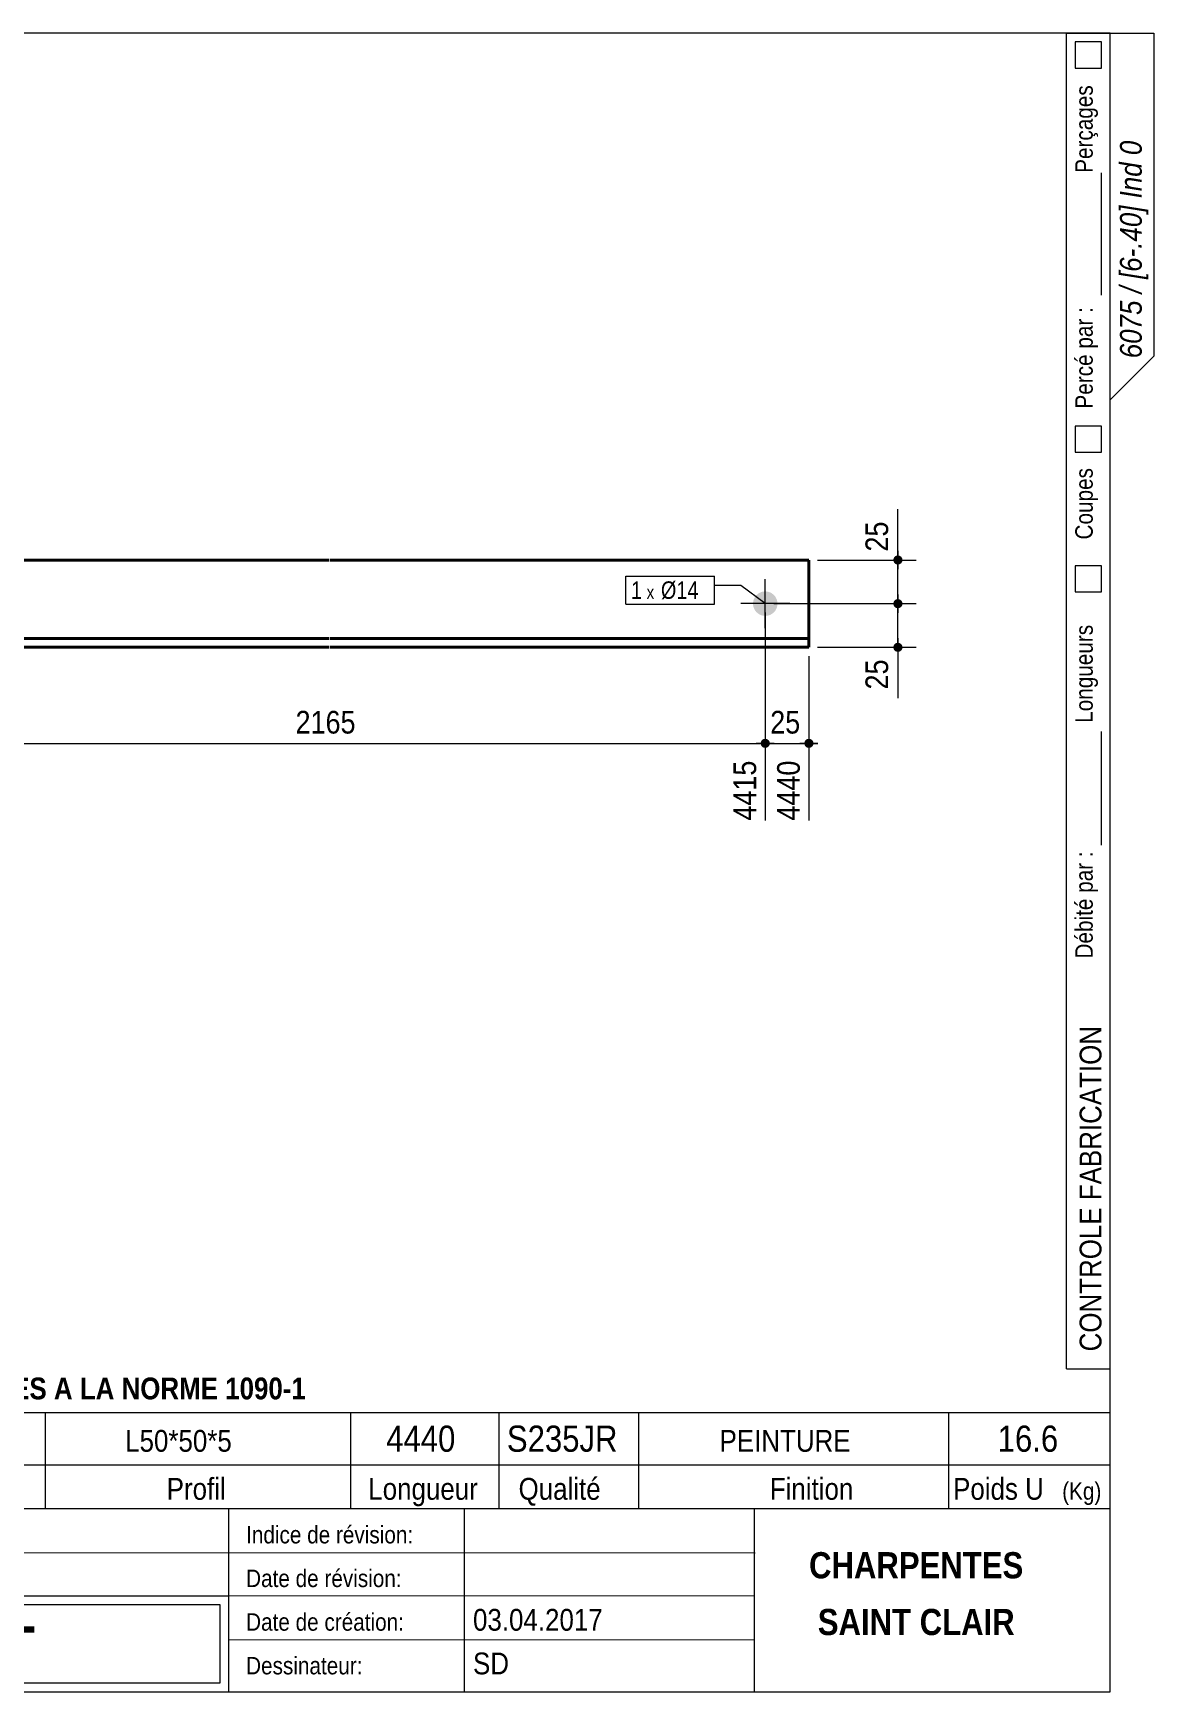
# Model space of a CAD drawing. Header units: millimetres. Extents: x 2 to 287, y 5 to 195.
# Drawn here: x 158.6 to 287, y 5 to 195 of the extents above; entities that cross this region are included whole.
import ezdxf

# ---------------------------------------------------------------- set-up
doc = ezdxf.new("R2010")
doc.units = ezdxf.units.MM
for name, color, linetype, lineweight in [('Autre type objet', 1, 'Continuous', 0), ('Boulon', 7, 'Continuous', 0), ('Cotation', 7, 'Continuous', 0), ('Désignation boulon', 3, 'Continuous', 0), ('Feuille dessin', 5, 'Continuous', 0), ('Piece', 2, 'Continuous', 0)]:
    doc.layers.add(name, color=color, linetype=linetype, lineweight=lineweight)
doc.styles.add('ARIAL', font='ARIAL.TTF')
doc.styles.add('ARIAL_BOLD', font='ARIALBD.TTF')
doc.styles.add('ARIAL_ITALIC', font='ARIALI.TTF')
doc.styles.add('COMIC_SANS_MS', font='COMIC.TTF')

# ---------------------------------------------------------------- blocks, each defined once
blk = doc.blocks.new('*A1')
at = {"layer": 'Boulon'}
blk.add_hatch(color=256, dxfattribs=at).paths.add_polyline_path([(242.52, 131.05), (242.55, 131.05), (242.58, 131.05), (242.62, 131.04), (242.65, 131.04), (242.69, 131.03), (242.72, 131.03), (242.75, 131.02), (242.79, 131.02), (242.82, 131.01), (242.85, 131), (242.89, 130.99), (242.92, 130.98), (242.95, 130.97), (242.98, 130.96), (243.02, 130.94), (243.05, 130.93), (243.08, 130.92), (243.11, 130.9), (243.14, 130.88), (243.17, 130.87), (243.2, 130.85), (243.23, 130.83), (243.26, 130.81), (243.29, 130.79), (243.31, 130.77), (243.34, 130.75), (243.37, 130.73), (243.4, 130.71), (243.42, 130.69), (243.45, 130.66), (243.47, 130.64), (243.49, 130.62), (243.52, 130.59), (243.54, 130.56), (243.56, 130.54), (243.58, 130.51), (243.61, 130.48), (243.63, 130.46), (243.64, 130.43), (243.66, 130.4), (243.68, 130.37), (243.7, 130.34), (243.72, 130.31), (243.73, 130.28), (243.75, 130.25), (243.76, 130.22), (243.77, 130.19), (243.79, 130.15), (243.8, 130.12), (243.81, 130.09), (243.82, 130.06), (243.83, 130.02), (243.84, 129.99), (243.85, 129.96), (243.85, 129.92), (243.86, 129.89), (243.87, 129.86), (243.87, 129.82), (243.87, 129.79), (243.88, 129.75), (243.88, 129.72), (243.88, 129.68), (243.88, 129.65), (243.88, 129.62), (243.88, 129.58), (243.88, 129.55), (243.87, 129.51), (243.87, 129.48), (243.87, 129.44), (243.86, 129.41), (243.85, 129.38), (243.85, 129.34), (243.84, 129.31), (243.83, 129.28), (243.82, 129.24), (243.81, 129.21), (243.8, 129.18), (243.79, 129.15), (243.77, 129.11), (243.76, 129.08), (243.75, 129.05), (243.73, 129.02), (243.72, 128.99), (243.7, 128.96), (243.68, 128.93), (243.66, 128.9), (243.64, 128.87), (243.63, 128.84), (243.61, 128.82), (243.58, 128.79), (243.56, 128.76), (243.54, 128.74), (243.52, 128.71), (243.49, 128.68), (243.47, 128.66), (243.45, 128.64), (243.42, 128.61), (243.4, 128.59), (243.37, 128.57), (243.34, 128.55), (243.31, 128.53), (243.29, 128.51), (243.26, 128.49), (243.23, 128.47), (243.2, 128.45), (243.17, 128.43), (243.14, 128.42), (243.11, 128.4), (243.08, 128.38), (243.05, 128.37), (243.02, 128.36), (242.98, 128.34), (242.95, 128.33), (242.92, 128.32), (242.89, 128.31), (242.85, 128.3), (242.82, 128.29), (242.79, 128.28), (242.75, 128.28), (242.72, 128.27), (242.69, 128.27), (242.65, 128.26), (242.62, 128.26), (242.58, 128.25), (242.55, 128.25), (242.52, 128.25), (242.48, 128.25), (242.45, 128.25), (242.41, 128.25), (242.38, 128.25), (242.34, 128.26), (242.31, 128.26), (242.28, 128.27), (242.24, 128.27), (242.21, 128.28), (242.17, 128.28), (242.14, 128.29), (242.11, 128.3), (242.07, 128.31), (242.04, 128.32), (242.01, 128.33), (241.98, 128.34), (241.94, 128.36), (241.91, 128.37), (241.88, 128.38), (241.85, 128.4), (241.82, 128.42), (241.79, 128.43), (241.76, 128.45), (241.73, 128.47), (241.7, 128.49), (241.67, 128.51), (241.65, 128.53), (241.62, 128.55), (241.59, 128.57), (241.57, 128.59), (241.54, 128.61), (241.52, 128.64), (241.49, 128.66), (241.47, 128.68), (241.44, 128.71), (241.42, 128.74), (241.4, 128.76), (241.38, 128.79), (241.36, 128.82), (241.34, 128.84), (241.32, 128.87), (241.3, 128.9), (241.28, 128.93), (241.26, 128.96), (241.25, 128.99), (241.23, 129.02), (241.22, 129.05), (241.2, 129.08), (241.19, 129.11), (241.17, 129.15), (241.16, 129.18), (241.15, 129.21), (241.14, 129.24), (241.13, 129.28), (241.12, 129.31), (241.11, 129.34), (241.11, 129.38), (241.1, 129.41), (241.1, 129.44), (241.09, 129.48), (241.09, 129.51), (241.08, 129.55), (241.08, 129.58), (241.08, 129.62), (241.08, 129.65), (241.08, 129.68), (241.08, 129.72), (241.08, 129.75), (241.09, 129.79), (241.09, 129.82), (241.1, 129.86), (241.1, 129.89), (241.11, 129.92), (241.11, 129.96), (241.12, 129.99), (241.13, 130.02), (241.14, 130.06), (241.15, 130.09), (241.16, 130.12), (241.17, 130.15), (241.19, 130.19), (241.2, 130.22), (241.22, 130.25), (241.23, 130.28), (241.25, 130.31), (241.26, 130.34), (241.28, 130.37), (241.3, 130.4), (241.32, 130.43), (241.34, 130.46), (241.36, 130.48), (241.38, 130.51), (241.4, 130.54), (241.42, 130.56), (241.44, 130.59), (241.47, 130.62), (241.49, 130.64), (241.52, 130.66), (241.54, 130.69), (241.57, 130.71), (241.59, 130.73), (241.62, 130.75), (241.65, 130.77), (241.67, 130.79), (241.7, 130.81), (241.73, 130.83), (241.76, 130.85), (241.79, 130.87), (241.82, 130.88), (241.85, 130.9), (241.88, 130.92), (241.91, 130.93), (241.94, 130.94), (241.98, 130.96), (242.01, 130.97), (242.04, 130.98), (242.07, 130.99), (242.11, 131), (242.14, 131.01), (242.17, 131.02), (242.21, 131.02), (242.24, 131.03), (242.28, 131.03), (242.31, 131.04), (242.34, 131.04), (242.38, 131.05), (242.41, 131.05), (242.45, 131.05), (242.48, 131.05)], flags=17)
at = {"layer": 'Boulon', "linetype": 'Continuous', "lineweight": 0}
for p, q in [((242.48, 126.85), (242.48, 132.45)), ((245.28, 129.65), (239.68, 129.65))]:
    blk.add_line(p, q, dxfattribs=at)
blk = doc.blocks.new('*A4')
at = {"layer": 'Piece', "color": 2, "linetype": 'Continuous', "lineweight": 40}
for p, q in [((25.68, 134.65), (80.580724, 134.65)), ((25.68, 134.65), (25.68, 125.65)), ((80.680724, 134.65), (192.480713, 134.65)), ((192.580713, 134.65), (247.479973, 134.65)), ((247.479973, 134.65), (247.479973, 125.65)), ((25.68, 125.65), (25.68, 124.65)), ((25.68, 125.65), (80.580724, 125.65)), ((80.680724, 125.65), (192.480713, 125.65)), ((192.580713, 125.65), (247.479973, 125.65)), ((247.479973, 125.65), (247.479973, 124.65)), ((25.68, 124.65), (80.580724, 124.65)), ((80.680724, 124.65), (192.480713, 124.65)), ((192.580713, 124.65), (247.479973, 124.65))]:
    blk.add_line(p, q, dxfattribs=at)
blk = doc.blocks.new('*A5')
at = {"layer": 'Feuille dessin', "linetype": 'Continuous', "lineweight": 0}
for p, q in [((282, 195), (5, 195)), ((5, 195), (5, 5)), ((282, 5), (282, 195)), ((5, 5), (282, 5))]:
    blk.add_line(p, q, dxfattribs=at)
at = {"layer": 'Feuille dessin', "style": 'ARIAL', "width": 0.85}
blk.add_text('Tekla Structures', height=2, rotation=90, dxfattribs=at).set_placement((4.5, 5.5))
blk = doc.blocks.new('*A6')
at = {"layer": 'Autre type objet', "linetype": 'Continuous', "lineweight": 0}
for p, q in [((277, 42), (277, 195)), ((277, 195), (287, 195)), ((278, 194), (278, 191)), ((281, 194), (278, 194)), ((281, 191), (281, 194)), ((282, 42), (282, 195)), ((287, 195), (287, 158)), ((278, 191), (281, 191)), ((281, 165), (281, 179)), ((287, 158), (282, 153)), ((278, 150), (278, 147)), ((281, 150), (278, 150)), ((281, 147), (281, 150)), ((278, 147), (281, 147)), ((278, 134), (278, 131)), ((281, 134), (278, 134)), ((281, 131), (281, 134)), ((278, 131), (281, 131)), ((281, 102), (281, 115)), ((277, 42), (282, 42))]:
    blk.add_line(p, q, dxfattribs=at)
at = {"layer": 'Autre type objet', "width": 0.85}
for s, height, style, p in [('Perçages', 2, 'ARIAL', (280, 179)), ('6075 / [6-.40] Ind 0', 2.5, 'ARIAL_ITALIC', (285.619109, 157.760245)), ('Percé par :', 2, 'ARIAL', (280, 152)), ('Coupes', 2, 'ARIAL', (280, 137)), ('Longueurs', 2, 'ARIAL', (280, 116)), ('Débité par :', 2, 'ARIAL', (280, 89)), ('CONTROLE FABRICATION', 2.5, 'ARIAL', (281, 44))]:
    blk.add_text(s, height=height, rotation=90, dxfattribs=dict(at, style=style)).set_placement(p)
blk = doc.blocks.new('*A8')
at = {"layer": 'Autre type objet', "linetype": 'Continuous', "lineweight": 0}
for p, q in [((92, 37), (282, 37)), ((92, 37), (92, 31)), ((92.51953, 36.5), (113.5, 36.5)), ((92.51953, 31.394341), (92.51953, 36.5)), ((113.5, 36.5), (113.5, 31.394341)), ((114.5, 31), (114.5, 37)), ((134.5, 31), (134.5, 37)), ((160, 31), (160, 37)), ((195, 31), (195, 37)), ((212, 31), (212, 37)), ((228, 31), (228, 37)), ((263.5, 31), (263.5, 37)), ((282, 31), (282, 37)), ((92, 31), (282, 31)), ((92, 31), (92, 5)), ((113.5, 31.394341), (92.51953, 31.394341)), ((114.5, 16), (114.5, 31)), ((134.5, 26), (134.5, 31)), ((160, 26), (160, 31)), ((195, 26), (195, 31)), ((212, 26), (212, 31)), ((228, 26), (228, 31)), ((263.5, 26), (263.5, 31)), ((282, 5), (282, 31)), ((92, 26), (282, 26)), ((181, 26), (181, 5)), ((208, 26), (208, 5)), ((241.262466, 5), (241.262466, 26)), ((92, 21), (241.327069, 20.935451)), ((92, 16), (181, 16)), ((181, 16), (241.297815, 16.021151)), ((93, 15), (180, 15)), ((93, 6), (93, 15)), ((180, 15), (180, 6)), ((181, 11), (241.217807, 10.969512)), ((180, 6), (93, 6)), ((92, 5), (282, 5))]:
    blk.add_line(p, q, dxfattribs=at)
at = {"layer": 'Autre type objet', "width": 0.85}
for s, height, style, p in [('TOLERANCES ESSENTIELLES CONFORMES A LA NORME 1090-1', 2.5, 'ARIAL_BOLD', (96.5, 38.5)), ('6-40', 3, 'ARIAL_BOLD', (98.285724, 32.540141)), ('1', 3, 'ARIAL', (120.389893, 32.5)), ('STABILITE', 2.5, 'ARIAL', (139.159546, 32.5)), ('L50*50*5', 2.5, 'ARIAL', (169.146973, 32.5)), ('4440', 3, 'ARIAL', (199.053223, 32.5)), ('S235JR', 3, 'ARIAL', (212.880127, 32.5)), ('PEINTURE', 2.5, 'ARIAL', (237.24646, 32.5)), ('16.6', 3, 'ARIAL', (269.109863, 32.5)), ('Repère', 2.5, 'ARIAL', (96.112978, 27)), ('Qté', 2.5, 'ARIAL', (119, 27)), ('Nom', 2.5, 'ARIAL', (142.961426, 27)), ('Profil', 2.5, 'ARIAL', (173.903564, 27)), ('Longueur', 2.5, 'ARIAL', (197, 27)), ('Qualité', 2.5, 'ARIAL', (214.218018, 27)), ('Finition', 2.5, 'ARIAL', (243, 27)), ('Poids U', 2.5, 'ARIAL', (264, 27)), ('(Kg)', 2, 'ARIAL', (276.5, 27)), ('6075', 3.5, 'ARIAL', (115.5, 22)), ('N° Affaire:', 2, 'ARIAL', (93.640566, 22)), ('Indice de révision:', 2, 'ARIAL', (183, 22)), ('CHARPENTES', 3, 'ARIAL_BOLD', (247.5, 18)), ('Nom Affaire:', 2, 'ARIAL', (93.640566, 17.5)), ('GHD Bât N', 3.5, 'ARIAL', (115.5, 17)), ('Date de révision:', 2, 'ARIAL', (183, 17)), ('Date de création:', 2, 'ARIAL', (183, 12)), ('03.04.2017', 2.5, 'ARIAL', (209, 12)), ('SAINT CLAIR', 3, 'ARIAL_BOLD', (248.5, 11.5)), ('CROQUIS   DE  DEBIT', 4.5, 'ARIAL_BOLD', (103, 8)), ('SD', 2.5, 'ARIAL', (209, 7)), ('Dessinateur:', 2, 'ARIAL', (183, 7))]:
    blk.add_text(s, height=height, dxfattribs=dict(at, style=style)).set_placement(p)
blk = doc.blocks.new('*A12')
at = {"layer": 'Cotation'}
for points in [[(257.65, 129.13), (257.63, 129.13), (257.6, 129.14), (257.58, 129.14), (257.55, 129.15), (257.53, 129.15), (257.5, 129.16), (257.48, 129.17), (257.46, 129.18), (257.43, 129.19), (257.41, 129.2), (257.39, 129.22), (257.37, 129.23), (257.35, 129.25), (257.33, 129.26), (257.31, 129.28), (257.29, 129.3), (257.28, 129.32), (257.26, 129.34), (257.25, 129.36), (257.23, 129.38), (257.22, 129.4), (257.21, 129.43), (257.2, 129.45), (257.19, 129.47), (257.18, 129.5), (257.18, 129.52), (257.17, 129.55), (257.17, 129.57), (257.16, 129.6), (257.16, 129.62), (257.16, 129.65), (257.16, 129.68), (257.16, 129.7), (257.17, 129.73), (257.17, 129.75), (257.18, 129.78), (257.18, 129.8), (257.19, 129.83), (257.2, 129.85), (257.21, 129.87), (257.22, 129.9), (257.23, 129.92), (257.25, 129.94), (257.26, 129.96), (257.28, 129.98), (257.29, 130), (257.31, 130.02), (257.33, 130.04), (257.35, 130.05), (257.37, 130.07), (257.39, 130.08), (257.41, 130.1), (257.43, 130.11), (257.46, 130.12), (257.48, 130.13), (257.5, 130.14), (257.53, 130.15), (257.55, 130.15), (257.58, 130.16), (257.6, 130.16), (257.63, 130.17), (257.65, 130.17), (257.68, 130.17), (257.71, 130.17), (257.73, 130.17), (257.76, 130.16), (257.78, 130.16), (257.81, 130.15), (257.83, 130.15), (257.86, 130.14), (257.88, 130.13), (257.9, 130.12), (257.93, 130.11), (257.95, 130.1), (257.97, 130.08), (257.99, 130.07), (258.01, 130.05), (258.03, 130.04), (258.05, 130.02), (258.07, 130), (258.08, 129.98), (258.1, 129.96), (258.11, 129.94), (258.13, 129.92), (258.14, 129.9), (258.15, 129.87), (258.16, 129.85), (258.17, 129.83), (258.18, 129.8), (258.18, 129.78), (258.19, 129.75), (258.19, 129.73), (258.2, 129.7), (258.2, 129.68), (258.2, 129.65), (258.2, 129.62), (258.2, 129.6), (258.19, 129.57), (258.19, 129.55), (258.18, 129.52), (258.18, 129.5), (258.17, 129.47), (258.16, 129.45), (258.15, 129.43), (258.14, 129.4), (258.13, 129.38), (258.11, 129.36), (258.1, 129.34), (258.08, 129.32), (258.07, 129.3), (258.05, 129.28), (258.03, 129.26), (258.01, 129.25), (257.99, 129.23), (257.97, 129.22), (257.95, 129.2), (257.93, 129.19), (257.9, 129.18), (257.88, 129.17), (257.86, 129.16), (257.83, 129.15), (257.81, 129.15), (257.78, 129.14), (257.76, 129.14), (257.73, 129.13), (257.71, 129.13), (257.68, 129.13)], [(257.65, 124.13), (257.63, 124.13), (257.6, 124.14), (257.58, 124.14), (257.55, 124.15), (257.53, 124.15), (257.5, 124.16), (257.48, 124.17), (257.46, 124.18), (257.43, 124.19), (257.41, 124.2), (257.39, 124.22), (257.37, 124.23), (257.35, 124.25), (257.33, 124.26), (257.31, 124.28), (257.29, 124.3), (257.28, 124.32), (257.26, 124.34), (257.25, 124.36), (257.23, 124.38), (257.22, 124.4), (257.21, 124.43), (257.2, 124.45), (257.19, 124.47), (257.18, 124.5), (257.18, 124.52), (257.17, 124.55), (257.17, 124.57), (257.16, 124.6), (257.16, 124.62), (257.16, 124.65), (257.16, 124.68), (257.16, 124.7), (257.17, 124.73), (257.17, 124.75), (257.18, 124.78), (257.18, 124.8), (257.19, 124.83), (257.2, 124.85), (257.21, 124.87), (257.22, 124.9), (257.23, 124.92), (257.25, 124.94), (257.26, 124.96), (257.28, 124.98), (257.29, 125), (257.31, 125.02), (257.33, 125.04), (257.35, 125.05), (257.37, 125.07), (257.39, 125.08), (257.41, 125.1), (257.43, 125.11), (257.46, 125.12), (257.48, 125.13), (257.5, 125.14), (257.53, 125.15), (257.55, 125.15), (257.58, 125.16), (257.6, 125.16), (257.63, 125.17), (257.65, 125.17), (257.68, 125.17), (257.71, 125.17), (257.73, 125.17), (257.76, 125.16), (257.78, 125.16), (257.81, 125.15), (257.83, 125.15), (257.86, 125.14), (257.88, 125.13), (257.9, 125.12), (257.93, 125.11), (257.95, 125.1), (257.97, 125.08), (257.99, 125.07), (258.01, 125.05), (258.03, 125.04), (258.05, 125.02), (258.07, 125), (258.08, 124.98), (258.1, 124.96), (258.11, 124.94), (258.13, 124.92), (258.14, 124.9), (258.15, 124.87), (258.16, 124.85), (258.17, 124.83), (258.18, 124.8), (258.18, 124.78), (258.19, 124.75), (258.19, 124.73), (258.2, 124.7), (258.2, 124.68), (258.2, 124.65), (258.2, 124.62), (258.2, 124.6), (258.19, 124.57), (258.19, 124.55), (258.18, 124.52), (258.18, 124.5), (258.17, 124.47), (258.16, 124.45), (258.15, 124.43), (258.14, 124.4), (258.13, 124.38), (258.11, 124.36), (258.1, 124.34), (258.08, 124.32), (258.07, 124.3), (258.05, 124.28), (258.03, 124.26), (258.01, 124.25), (257.99, 124.23), (257.97, 124.22), (257.95, 124.2), (257.93, 124.19), (257.9, 124.18), (257.88, 124.17), (257.86, 124.16), (257.83, 124.15), (257.81, 124.15), (257.78, 124.14), (257.76, 124.14), (257.73, 124.13), (257.71, 124.13), (257.68, 124.13)]]:
    blk.add_hatch(color=256, dxfattribs=at).paths.add_polyline_path(points, flags=17)
at = {"layer": 'Cotation', "linetype": 'Continuous', "lineweight": 0}
for p, q in [((243.48, 129.65), (259.76, 129.65)), ((256.64, 129.65), (258.72, 129.65)), ((257.68, 130.69), (257.68, 128.61)), ((257.68, 129.65), (257.68, 130.69)), ((257.68, 124.65), (257.68, 129.65)), ((257.68, 125.69), (257.68, 123.61)), ((248.48, 124.65), (259.76, 124.65)), ((256.64, 124.65), (258.72, 124.65)), ((257.68, 124.65), (257.68, 118.84)), ((257.68, 124.65), (257.68, 118.84))]:
    blk.add_line(p, q, dxfattribs=at)
at = {"layer": 'Cotation'}
for p in [(257.68, 129.65), (257.68, 124.65)]:
    blk.add_point(p, dxfattribs=at)
at = {"layer": 'Cotation', "style": 'ARIAL', "width": 0.85}
blk.add_text('25', height=2.6, rotation=90.0002, dxfattribs=at).set_placement((256.56, 119.82))
blk = doc.blocks.new('*A13')
at = {"layer": 'Cotation'}
for points in [[(257.65, 134.13), (257.63, 134.13), (257.6, 134.14), (257.58, 134.14), (257.55, 134.15), (257.53, 134.15), (257.5, 134.16), (257.48, 134.17), (257.46, 134.18), (257.43, 134.19), (257.41, 134.2), (257.39, 134.22), (257.37, 134.23), (257.35, 134.25), (257.33, 134.26), (257.31, 134.28), (257.29, 134.3), (257.28, 134.32), (257.26, 134.34), (257.25, 134.36), (257.23, 134.38), (257.22, 134.4), (257.21, 134.43), (257.2, 134.45), (257.19, 134.47), (257.18, 134.5), (257.18, 134.52), (257.17, 134.55), (257.17, 134.57), (257.16, 134.6), (257.16, 134.62), (257.16, 134.65), (257.16, 134.68), (257.16, 134.7), (257.17, 134.73), (257.17, 134.75), (257.18, 134.78), (257.18, 134.8), (257.19, 134.83), (257.2, 134.85), (257.21, 134.87), (257.22, 134.9), (257.23, 134.92), (257.25, 134.94), (257.26, 134.96), (257.28, 134.98), (257.29, 135), (257.31, 135.02), (257.33, 135.04), (257.35, 135.05), (257.37, 135.07), (257.39, 135.08), (257.41, 135.1), (257.43, 135.11), (257.46, 135.12), (257.48, 135.13), (257.5, 135.14), (257.53, 135.15), (257.55, 135.15), (257.58, 135.16), (257.6, 135.16), (257.63, 135.17), (257.65, 135.17), (257.68, 135.17), (257.71, 135.17), (257.73, 135.17), (257.76, 135.16), (257.78, 135.16), (257.81, 135.15), (257.83, 135.15), (257.86, 135.14), (257.88, 135.13), (257.9, 135.12), (257.93, 135.11), (257.95, 135.1), (257.97, 135.08), (257.99, 135.07), (258.01, 135.05), (258.03, 135.04), (258.05, 135.02), (258.07, 135), (258.08, 134.98), (258.1, 134.96), (258.11, 134.94), (258.13, 134.92), (258.14, 134.9), (258.15, 134.87), (258.16, 134.85), (258.17, 134.83), (258.18, 134.8), (258.18, 134.78), (258.19, 134.75), (258.19, 134.73), (258.2, 134.7), (258.2, 134.68), (258.2, 134.65), (258.2, 134.62), (258.2, 134.6), (258.19, 134.57), (258.19, 134.55), (258.18, 134.52), (258.18, 134.5), (258.17, 134.47), (258.16, 134.45), (258.15, 134.43), (258.14, 134.4), (258.13, 134.38), (258.11, 134.36), (258.1, 134.34), (258.08, 134.32), (258.07, 134.3), (258.05, 134.28), (258.03, 134.26), (258.01, 134.25), (257.99, 134.23), (257.97, 134.22), (257.95, 134.2), (257.93, 134.19), (257.9, 134.18), (257.88, 134.17), (257.86, 134.16), (257.83, 134.15), (257.81, 134.15), (257.78, 134.14), (257.76, 134.14), (257.73, 134.13), (257.71, 134.13), (257.68, 134.13)], [(257.65, 129.13), (257.63, 129.13), (257.6, 129.14), (257.58, 129.14), (257.55, 129.15), (257.53, 129.15), (257.5, 129.16), (257.48, 129.17), (257.46, 129.18), (257.43, 129.19), (257.41, 129.2), (257.39, 129.22), (257.37, 129.23), (257.35, 129.25), (257.33, 129.26), (257.31, 129.28), (257.29, 129.3), (257.28, 129.32), (257.26, 129.34), (257.25, 129.36), (257.23, 129.38), (257.22, 129.4), (257.21, 129.43), (257.2, 129.45), (257.19, 129.47), (257.18, 129.5), (257.18, 129.52), (257.17, 129.55), (257.17, 129.57), (257.16, 129.6), (257.16, 129.62), (257.16, 129.65), (257.16, 129.68), (257.16, 129.7), (257.17, 129.73), (257.17, 129.75), (257.18, 129.78), (257.18, 129.8), (257.19, 129.83), (257.2, 129.85), (257.21, 129.87), (257.22, 129.9), (257.23, 129.92), (257.25, 129.94), (257.26, 129.96), (257.28, 129.98), (257.29, 130), (257.31, 130.02), (257.33, 130.04), (257.35, 130.05), (257.37, 130.07), (257.39, 130.08), (257.41, 130.1), (257.43, 130.11), (257.46, 130.12), (257.48, 130.13), (257.5, 130.14), (257.53, 130.15), (257.55, 130.15), (257.58, 130.16), (257.6, 130.16), (257.63, 130.17), (257.65, 130.17), (257.68, 130.17), (257.71, 130.17), (257.73, 130.17), (257.76, 130.16), (257.78, 130.16), (257.81, 130.15), (257.83, 130.15), (257.86, 130.14), (257.88, 130.13), (257.9, 130.12), (257.93, 130.11), (257.95, 130.1), (257.97, 130.08), (257.99, 130.07), (258.01, 130.05), (258.03, 130.04), (258.05, 130.02), (258.07, 130), (258.08, 129.98), (258.1, 129.96), (258.11, 129.94), (258.13, 129.92), (258.14, 129.9), (258.15, 129.87), (258.16, 129.85), (258.17, 129.83), (258.18, 129.8), (258.18, 129.78), (258.19, 129.75), (258.19, 129.73), (258.2, 129.7), (258.2, 129.68), (258.2, 129.65), (258.2, 129.62), (258.2, 129.6), (258.19, 129.57), (258.19, 129.55), (258.18, 129.52), (258.18, 129.5), (258.17, 129.47), (258.16, 129.45), (258.15, 129.43), (258.14, 129.4), (258.13, 129.38), (258.11, 129.36), (258.1, 129.34), (258.08, 129.32), (258.07, 129.3), (258.05, 129.28), (258.03, 129.26), (258.01, 129.25), (257.99, 129.23), (257.97, 129.22), (257.95, 129.2), (257.93, 129.19), (257.9, 129.18), (257.88, 129.17), (257.86, 129.16), (257.83, 129.15), (257.81, 129.15), (257.78, 129.14), (257.76, 129.14), (257.73, 129.13), (257.71, 129.13), (257.68, 129.13)]]:
    blk.add_hatch(color=256, dxfattribs=at).paths.add_polyline_path(points, flags=17)
at = {"layer": 'Cotation', "linetype": 'Continuous', "lineweight": 0}
for p, q in [((257.68, 134.65), (257.68, 140.46)), ((257.68, 134.65), (257.68, 140.46)), ((257.68, 135.69), (257.68, 133.61)), ((248.48, 134.65), (259.76, 134.65)), ((256.64, 134.65), (258.72, 134.65)), ((257.68, 129.65), (257.68, 134.65)), ((243.48, 129.65), (259.76, 129.65)), ((256.64, 129.65), (258.72, 129.65)), ((257.68, 130.69), (257.68, 128.61)), ((257.68, 129.65), (257.68, 128.61))]:
    blk.add_line(p, q, dxfattribs=at)
at = {"layer": 'Cotation'}
for p in [(257.68, 134.65), (257.68, 129.65)]:
    blk.add_point(p, dxfattribs=at)
at = {"layer": 'Cotation', "style": 'ARIAL', "width": 0.85}
blk.add_text('25', height=2.6, rotation=90.0002, dxfattribs=at).set_placement((256.56, 135.62))
blk = doc.blocks.new('*A19')
at = {"layer": 'Cotation'}
for points in [[(142.56, 113.13), (142.53, 113.13), (142.5, 113.14), (142.48, 113.14), (142.45, 113.15), (142.43, 113.15), (142.41, 113.16), (142.38, 113.17), (142.36, 113.18), (142.34, 113.19), (142.31, 113.2), (142.29, 113.22), (142.27, 113.23), (142.25, 113.25), (142.23, 113.26), (142.21, 113.28), (142.2, 113.3), (142.18, 113.32), (142.16, 113.34), (142.15, 113.36), (142.13, 113.38), (142.12, 113.4), (142.11, 113.43), (142.1, 113.45), (142.09, 113.47), (142.08, 113.5), (142.08, 113.52), (142.07, 113.55), (142.07, 113.57), (142.06, 113.6), (142.06, 113.62), (142.06, 113.65), (142.06, 113.68), (142.06, 113.7), (142.07, 113.73), (142.07, 113.75), (142.08, 113.78), (142.08, 113.8), (142.09, 113.83), (142.1, 113.85), (142.11, 113.87), (142.12, 113.9), (142.13, 113.92), (142.15, 113.94), (142.16, 113.96), (142.18, 113.98), (142.2, 114), (142.21, 114.02), (142.23, 114.04), (142.25, 114.05), (142.27, 114.07), (142.29, 114.08), (142.31, 114.1), (142.34, 114.11), (142.36, 114.12), (142.38, 114.13), (142.41, 114.14), (142.43, 114.15), (142.45, 114.15), (142.48, 114.16), (142.5, 114.16), (142.53, 114.17), (142.56, 114.17), (142.58, 114.17), (142.61, 114.17), (142.63, 114.17), (142.66, 114.16), (142.68, 114.16), (142.71, 114.15), (142.73, 114.15), (142.76, 114.14), (142.78, 114.13), (142.8, 114.12), (142.83, 114.11), (142.85, 114.1), (142.87, 114.08), (142.89, 114.07), (142.91, 114.05), (142.93, 114.04), (142.95, 114.02), (142.97, 114), (142.98, 113.98), (143, 113.96), (143.01, 113.94), (143.03, 113.92), (143.04, 113.9), (143.05, 113.87), (143.06, 113.85), (143.07, 113.83), (143.08, 113.8), (143.09, 113.78), (143.09, 113.75), (143.1, 113.73), (143.1, 113.7), (143.1, 113.68), (143.1, 113.65), (143.1, 113.62), (143.1, 113.6), (143.1, 113.57), (143.09, 113.55), (143.09, 113.52), (143.08, 113.5), (143.07, 113.47), (143.06, 113.45), (143.05, 113.43), (143.04, 113.4), (143.03, 113.38), (143.01, 113.36), (143, 113.34), (142.98, 113.32), (142.97, 113.3), (142.95, 113.28), (142.93, 113.26), (142.91, 113.25), (142.89, 113.23), (142.87, 113.22), (142.85, 113.2), (142.83, 113.19), (142.8, 113.18), (142.78, 113.17), (142.76, 113.16), (142.73, 113.15), (142.71, 113.15), (142.68, 113.14), (142.66, 113.14), (142.63, 113.13), (142.61, 113.13), (142.58, 113.13)], [(242.46, 113.13), (242.43, 113.13), (242.4, 113.14), (242.38, 113.14), (242.35, 113.15), (242.33, 113.15), (242.31, 113.16), (242.28, 113.17), (242.26, 113.18), (242.24, 113.19), (242.21, 113.2), (242.19, 113.22), (242.17, 113.23), (242.15, 113.25), (242.13, 113.26), (242.11, 113.28), (242.1, 113.3), (242.08, 113.32), (242.06, 113.34), (242.05, 113.36), (242.03, 113.38), (242.02, 113.4), (242.01, 113.43), (242, 113.45), (241.99, 113.47), (241.98, 113.5), (241.98, 113.52), (241.97, 113.55), (241.97, 113.57), (241.96, 113.6), (241.96, 113.62), (241.96, 113.65), (241.96, 113.68), (241.96, 113.7), (241.97, 113.73), (241.97, 113.75), (241.98, 113.78), (241.98, 113.8), (241.99, 113.83), (242, 113.85), (242.01, 113.87), (242.02, 113.9), (242.03, 113.92), (242.05, 113.94), (242.06, 113.96), (242.08, 113.98), (242.1, 114), (242.11, 114.02), (242.13, 114.04), (242.15, 114.05), (242.17, 114.07), (242.19, 114.08), (242.21, 114.1), (242.24, 114.11), (242.26, 114.12), (242.28, 114.13), (242.31, 114.14), (242.33, 114.15), (242.35, 114.15), (242.38, 114.16), (242.4, 114.16), (242.43, 114.17), (242.46, 114.17), (242.48, 114.17), (242.51, 114.17), (242.53, 114.17), (242.56, 114.16), (242.58, 114.16), (242.61, 114.15), (242.63, 114.15), (242.66, 114.14), (242.68, 114.13), (242.7, 114.12), (242.73, 114.11), (242.75, 114.1), (242.77, 114.08), (242.79, 114.07), (242.81, 114.05), (242.83, 114.04), (242.85, 114.02), (242.87, 114), (242.88, 113.98), (242.9, 113.96), (242.91, 113.94), (242.93, 113.92), (242.94, 113.9), (242.95, 113.87), (242.96, 113.85), (242.97, 113.83), (242.98, 113.8), (242.99, 113.78), (242.99, 113.75), (243, 113.73), (243, 113.7), (243, 113.68), (243, 113.65), (243, 113.62), (243, 113.6), (243, 113.57), (242.99, 113.55), (242.99, 113.52), (242.98, 113.5), (242.97, 113.47), (242.96, 113.45), (242.95, 113.43), (242.94, 113.4), (242.93, 113.38), (242.91, 113.36), (242.9, 113.34), (242.88, 113.32), (242.87, 113.3), (242.85, 113.28), (242.83, 113.26), (242.81, 113.25), (242.79, 113.23), (242.77, 113.22), (242.75, 113.2), (242.73, 113.19), (242.7, 113.18), (242.68, 113.17), (242.66, 113.16), (242.63, 113.15), (242.61, 113.15), (242.58, 113.14), (242.56, 113.14), (242.53, 113.13), (242.51, 113.13), (242.48, 113.13)]]:
    blk.add_hatch(color=256, dxfattribs=at).paths.add_polyline_path(points, flags=17)
at = {"layer": 'Cotation', "linetype": 'Continuous', "lineweight": 0}
for p, q in [((142.58, 128.65), (142.58, 104.8)), ((242.48, 128.65), (242.48, 104.8)), ((142.58, 114.69), (142.58, 112.61)), ((242.48, 114.69), (242.48, 112.61)), ((143.62, 113.65), (141.54, 113.65)), ((142.58, 113.65), (141.54, 113.65)), ((142.58, 113.65), (242.48, 113.65)), ((243.52, 113.65), (241.44, 113.65)), ((242.48, 113.65), (243.52, 113.65))]:
    blk.add_line(p, q, dxfattribs=at)
at = {"layer": 'Cotation'}
for p in [(142.58, 113.65), (242.48, 113.65)]:
    blk.add_point(p, dxfattribs=at)
at = {"layer": 'Cotation', "style": 'ARIAL', "width": 0.85}
blk.add_text('2165', height=2.6, dxfattribs=at).set_placement((188.67, 114.77))
blk.add_text('4415', height=2.6, rotation=90.0002, dxfattribs=at).set_placement((241.44, 104.8))
blk = doc.blocks.new('*A20')
at = {"layer": 'Cotation'}
for points in [[(242.46, 113.13), (242.43, 113.13), (242.4, 113.14), (242.38, 113.14), (242.35, 113.15), (242.33, 113.15), (242.31, 113.16), (242.28, 113.17), (242.26, 113.18), (242.24, 113.19), (242.21, 113.2), (242.19, 113.22), (242.17, 113.23), (242.15, 113.25), (242.13, 113.26), (242.11, 113.28), (242.1, 113.3), (242.08, 113.32), (242.06, 113.34), (242.05, 113.36), (242.03, 113.38), (242.02, 113.4), (242.01, 113.43), (242, 113.45), (241.99, 113.47), (241.98, 113.5), (241.98, 113.52), (241.97, 113.55), (241.97, 113.57), (241.96, 113.6), (241.96, 113.62), (241.96, 113.65), (241.96, 113.68), (241.96, 113.7), (241.97, 113.73), (241.97, 113.75), (241.98, 113.78), (241.98, 113.8), (241.99, 113.83), (242, 113.85), (242.01, 113.87), (242.02, 113.9), (242.03, 113.92), (242.05, 113.94), (242.06, 113.96), (242.08, 113.98), (242.1, 114), (242.11, 114.02), (242.13, 114.04), (242.15, 114.05), (242.17, 114.07), (242.19, 114.08), (242.21, 114.1), (242.24, 114.11), (242.26, 114.12), (242.28, 114.13), (242.31, 114.14), (242.33, 114.15), (242.35, 114.15), (242.38, 114.16), (242.4, 114.16), (242.43, 114.17), (242.46, 114.17), (242.48, 114.17), (242.51, 114.17), (242.53, 114.17), (242.56, 114.16), (242.58, 114.16), (242.61, 114.15), (242.63, 114.15), (242.66, 114.14), (242.68, 114.13), (242.7, 114.12), (242.73, 114.11), (242.75, 114.1), (242.77, 114.08), (242.79, 114.07), (242.81, 114.05), (242.83, 114.04), (242.85, 114.02), (242.87, 114), (242.88, 113.98), (242.9, 113.96), (242.91, 113.94), (242.93, 113.92), (242.94, 113.9), (242.95, 113.87), (242.96, 113.85), (242.97, 113.83), (242.98, 113.8), (242.99, 113.78), (242.99, 113.75), (243, 113.73), (243, 113.7), (243, 113.68), (243, 113.65), (243, 113.62), (243, 113.6), (243, 113.57), (242.99, 113.55), (242.99, 113.52), (242.98, 113.5), (242.97, 113.47), (242.96, 113.45), (242.95, 113.43), (242.94, 113.4), (242.93, 113.38), (242.91, 113.36), (242.9, 113.34), (242.88, 113.32), (242.87, 113.3), (242.85, 113.28), (242.83, 113.26), (242.81, 113.25), (242.79, 113.23), (242.77, 113.22), (242.75, 113.2), (242.73, 113.19), (242.7, 113.18), (242.68, 113.17), (242.66, 113.16), (242.63, 113.15), (242.61, 113.15), (242.58, 113.14), (242.56, 113.14), (242.53, 113.13), (242.51, 113.13), (242.48, 113.13)], [(247.45, 113.13), (247.43, 113.13), (247.4, 113.14), (247.38, 113.14), (247.35, 113.15), (247.33, 113.15), (247.3, 113.16), (247.28, 113.17), (247.26, 113.18), (247.23, 113.19), (247.21, 113.2), (247.19, 113.22), (247.17, 113.23), (247.15, 113.25), (247.13, 113.26), (247.11, 113.28), (247.09, 113.3), (247.08, 113.32), (247.06, 113.34), (247.05, 113.36), (247.03, 113.38), (247.02, 113.4), (247.01, 113.43), (247, 113.45), (246.99, 113.47), (246.98, 113.5), (246.98, 113.52), (246.97, 113.55), (246.97, 113.57), (246.96, 113.6), (246.96, 113.62), (246.96, 113.65), (246.96, 113.68), (246.96, 113.7), (246.97, 113.73), (246.97, 113.75), (246.98, 113.78), (246.98, 113.8), (246.99, 113.83), (247, 113.85), (247.01, 113.87), (247.02, 113.9), (247.03, 113.92), (247.05, 113.94), (247.06, 113.96), (247.08, 113.98), (247.09, 114), (247.11, 114.02), (247.13, 114.04), (247.15, 114.05), (247.17, 114.07), (247.19, 114.08), (247.21, 114.1), (247.23, 114.11), (247.26, 114.12), (247.28, 114.13), (247.3, 114.14), (247.33, 114.15), (247.35, 114.15), (247.38, 114.16), (247.4, 114.16), (247.43, 114.17), (247.45, 114.17), (247.48, 114.17), (247.51, 114.17), (247.53, 114.17), (247.56, 114.16), (247.58, 114.16), (247.61, 114.15), (247.63, 114.15), (247.66, 114.14), (247.68, 114.13), (247.7, 114.12), (247.73, 114.11), (247.75, 114.1), (247.77, 114.08), (247.79, 114.07), (247.81, 114.05), (247.83, 114.04), (247.85, 114.02), (247.87, 114), (247.88, 113.98), (247.9, 113.96), (247.91, 113.94), (247.93, 113.92), (247.94, 113.9), (247.95, 113.87), (247.96, 113.85), (247.97, 113.83), (247.98, 113.8), (247.98, 113.78), (247.99, 113.75), (247.99, 113.73), (248, 113.7), (248, 113.68), (248, 113.65), (248, 113.62), (248, 113.6), (247.99, 113.57), (247.99, 113.55), (247.98, 113.52), (247.98, 113.5), (247.97, 113.47), (247.96, 113.45), (247.95, 113.43), (247.94, 113.4), (247.93, 113.38), (247.91, 113.36), (247.9, 113.34), (247.88, 113.32), (247.87, 113.3), (247.85, 113.28), (247.83, 113.26), (247.81, 113.25), (247.79, 113.23), (247.77, 113.22), (247.75, 113.2), (247.73, 113.19), (247.7, 113.18), (247.68, 113.17), (247.66, 113.16), (247.63, 113.15), (247.61, 113.15), (247.58, 113.14), (247.56, 113.14), (247.53, 113.13), (247.51, 113.13), (247.48, 113.13)]]:
    blk.add_hatch(color=256, dxfattribs=at).paths.add_polyline_path(points, flags=17)
at = {"layer": 'Cotation', "linetype": 'Continuous', "lineweight": 0}
for p, q in [((242.48, 128.65), (242.48, 104.8)), ((247.48, 123.65), (247.48, 104.8)), ((242.48, 114.69), (242.48, 112.61)), ((247.48, 114.69), (247.48, 112.61)), ((243.52, 113.65), (241.44, 113.65)), ((242.48, 113.65), (241.44, 113.65)), ((242.48, 113.65), (247.48, 113.65)), ((248.52, 113.65), (246.44, 113.65)), ((247.48, 113.65), (248.52, 113.65))]:
    blk.add_line(p, q, dxfattribs=at)
at = {"layer": 'Cotation'}
for p in [(242.48, 113.65), (247.48, 113.65)]:
    blk.add_point(p, dxfattribs=at)
at = {"layer": 'Cotation', "style": 'ARIAL', "width": 0.85}
blk.add_text('25', height=2.6, dxfattribs=at).set_placement((243.05, 114.77))
blk.add_text('4440', height=2.6, rotation=90.0002, dxfattribs=at).set_placement((246.44, 104.8))
blk = doc.blocks.new('*A21')
at = {"layer": 'Désignation boulon', "linetype": 'Continuous', "lineweight": 0}
for p, q in [((226.4968, 132.802904), (236.68469, 132.802904)), ((226.4968, 129.602904), (226.4968, 132.802904)), ((236.68469, 129.602904), (236.68469, 132.802904)), ((239.68469, 131.736238), (236.68469, 131.736238)), ((242.48069, 129.650104), (239.68469, 131.736238)), ((226.4968, 129.602904), (236.68469, 129.602904))]:
    blk.add_line(p, q, dxfattribs=at)
at = {"layer": 'Désignation boulon', "style": 'COMIC_SANS_MS', "width": 0.85}
for s, height, p in [('1', 2, (227.0968, 130.202904)), ('x', 1.5, (228.896995, 130.202904)), ('Ø14', 2, (230.527659, 130.202904))]:
    blk.add_text(s, height=height, dxfattribs=at).set_placement(p)

msp = doc.modelspace()

# ---------------------------------------------------------------- block references
at = {"lineweight": 0}
for name in ['*A5', '*A6', '*A13', '*A4', '*A21', '*A1', '*A12', '*A19', '*A20', '*A8']:
    msp.add_blockref(name, (0, 0), dxfattribs=at)

doc.saveas('drawing.dxf')
